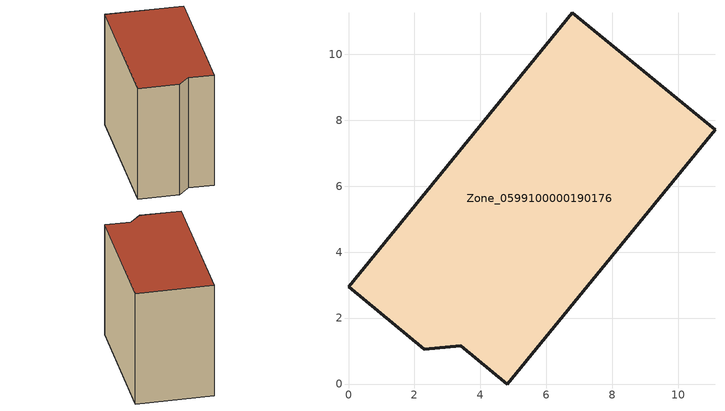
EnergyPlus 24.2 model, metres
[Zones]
Zone_0599100000190176
 floor ground (C_G): 3.41,1.16 2.29,1.06 0,2.95 6.79,11.26 11.12,7.71 4.81,0 z0
 wall outside (C_F): 6.79,11.26 0,2.95 2.29,1.06 3.41,1.16 4.81,0 11.12,7.71 6.79,11.26 z0:8.8
 roof outside (C_R): 4.81,0 11.12,7.71 6.79,11.26 0,2.95 2.29,1.06 3.41,1.16 z8.8
[BUILDING]
Pand.0599100000190176: North Axis=0; Terrain=City; Loads Convergence Tolerance Value=0.04; Temperature Convergence Tolerance Value=0.4; Solar Distribution=FullExterior; Maximum Number of Warmup Days=25; Minimum Number of Warmup Days=1
[Site:Location]
Rotterdam.The.Hague.AP_ZH_NLD Design_Conditions: Latitude=51.96; Longitude=4.45; Time Zone=1; Elevation=-4.5
[SITE:GROUNDTEMPERATURE:BUILDINGSURFACE]
18, 18, 18, 18, 18, 18, 18, 18, 18, 18, 18, 18
[MATERIAL] Thermal Absorptance=0.9; Solar Absorptance=0.7; Visible Absorptance=0.7
Name | Roughness | Thickness | Conductivity | Density | Specific Heat
G.TI.1946 | MediumSmooth | 0.15 | 1 | 540 | 1210
F.TI.1946 | Rough | 0.3 | 0.857143 | 1920 | 840
R.TI.1946 | MediumRough | 0.2 | 0.1 | 1500 | 1000
[CONSTRUCTION]
C_G: G.TI.1946
C_F: F.TI.1946
C_R: R.TI.1946
[ZONE]
Zone_0599100000190176: Type=1; Multiplier=1; Ceiling Height=Autocalculate; Volume=Autocalculate; Floor Area=autocalculate; Part of Total Floor Area=Yes
[ZONEINFILTRATION:DESIGNFLOWRATE]
Infil_Zone_0599100000190176: Zone or ZoneList or Space or SpaceList=Zone_0599100000190176; Schedule=AlwaysOn; Design Flow Rate Calculation Method=Flow/Area; Flow Rate per Floor Area=0.003; Constant Term Coefficient=1; Temperature Term Coefficient=0; Velocity Term Coefficient=0; Velocity Squared Term Coefficient=0
[HVACTEMPLATE:ZONE:IDEALLOADSAIRSYSTEM]
Zone_0599100000190176: Maximum Heating Supply Air Temperature=50; Minimum Cooling Supply Air Temperature=13; Maximum Heating Supply Air Humidity Ratio=0.0156; Minimum Cooling Supply Air Humidity Ratio=0.0077; Heating Limit=NoLimit; Cooling Limit=NoLimit; Dehumidification Control Type=ConstantSensibleHeatRatio; Cooling Sensible Heat Ratio=0.7; Dehumidification Setpoint=60; Humidification Control Type=None; Humidification Setpoint=30; Outdoor Air Method=None; Outdoor Air Flow Rate per Person=0.00944; Outdoor Air Flow Rate per Zone Floor Area=0; Outdoor Air Flow Rate per Zone=0; Demand Controlled Ventilation Type=None; Outdoor Air Economizer Type=NoEconomizer; Heat Recovery Type=None; Sensible Heat Recovery Effectiveness=0.7; Latent Heat Recovery Effectiveness=0.65
[ZONECONTROL:THERMOSTAT]
ThermostatControl_Zone_0599100000190176: Zone or ZoneList=Zone_0599100000190176; Control Type Schedule=DualSetpointControlType; Control 1=Thermostat_Zone_0599100000190176; Temperature Difference Between Cutout And Setpoint=0
[THERMOSTATSETPOINT:DUALSETPOINT]
Thermostat_Zone_0599100000190176: Heating Setpoint Temperature Schedule=HeatingSetpoint_Zone_0599100000190176; Cooling Setpoint Temperature Schedule=CoolingSetpoint_Zone_0599100000190176
[SCHEDULE:COMPACT]
HeatingSetpoint_Zone_0599100000190176: Through: 12/31, For: AllDays, Until: 24:00, 21
CoolingSetpoint_Zone_0599100000190176: Through: 12/31, For: AllDays, Until: 24:00, 24
DualSetpointControlType: Through: 12/31, For: AllDays, Until: 24:00, 4
AlwaysOn: Through: 12/31, For: AllDays, Until: 24:00, 1
